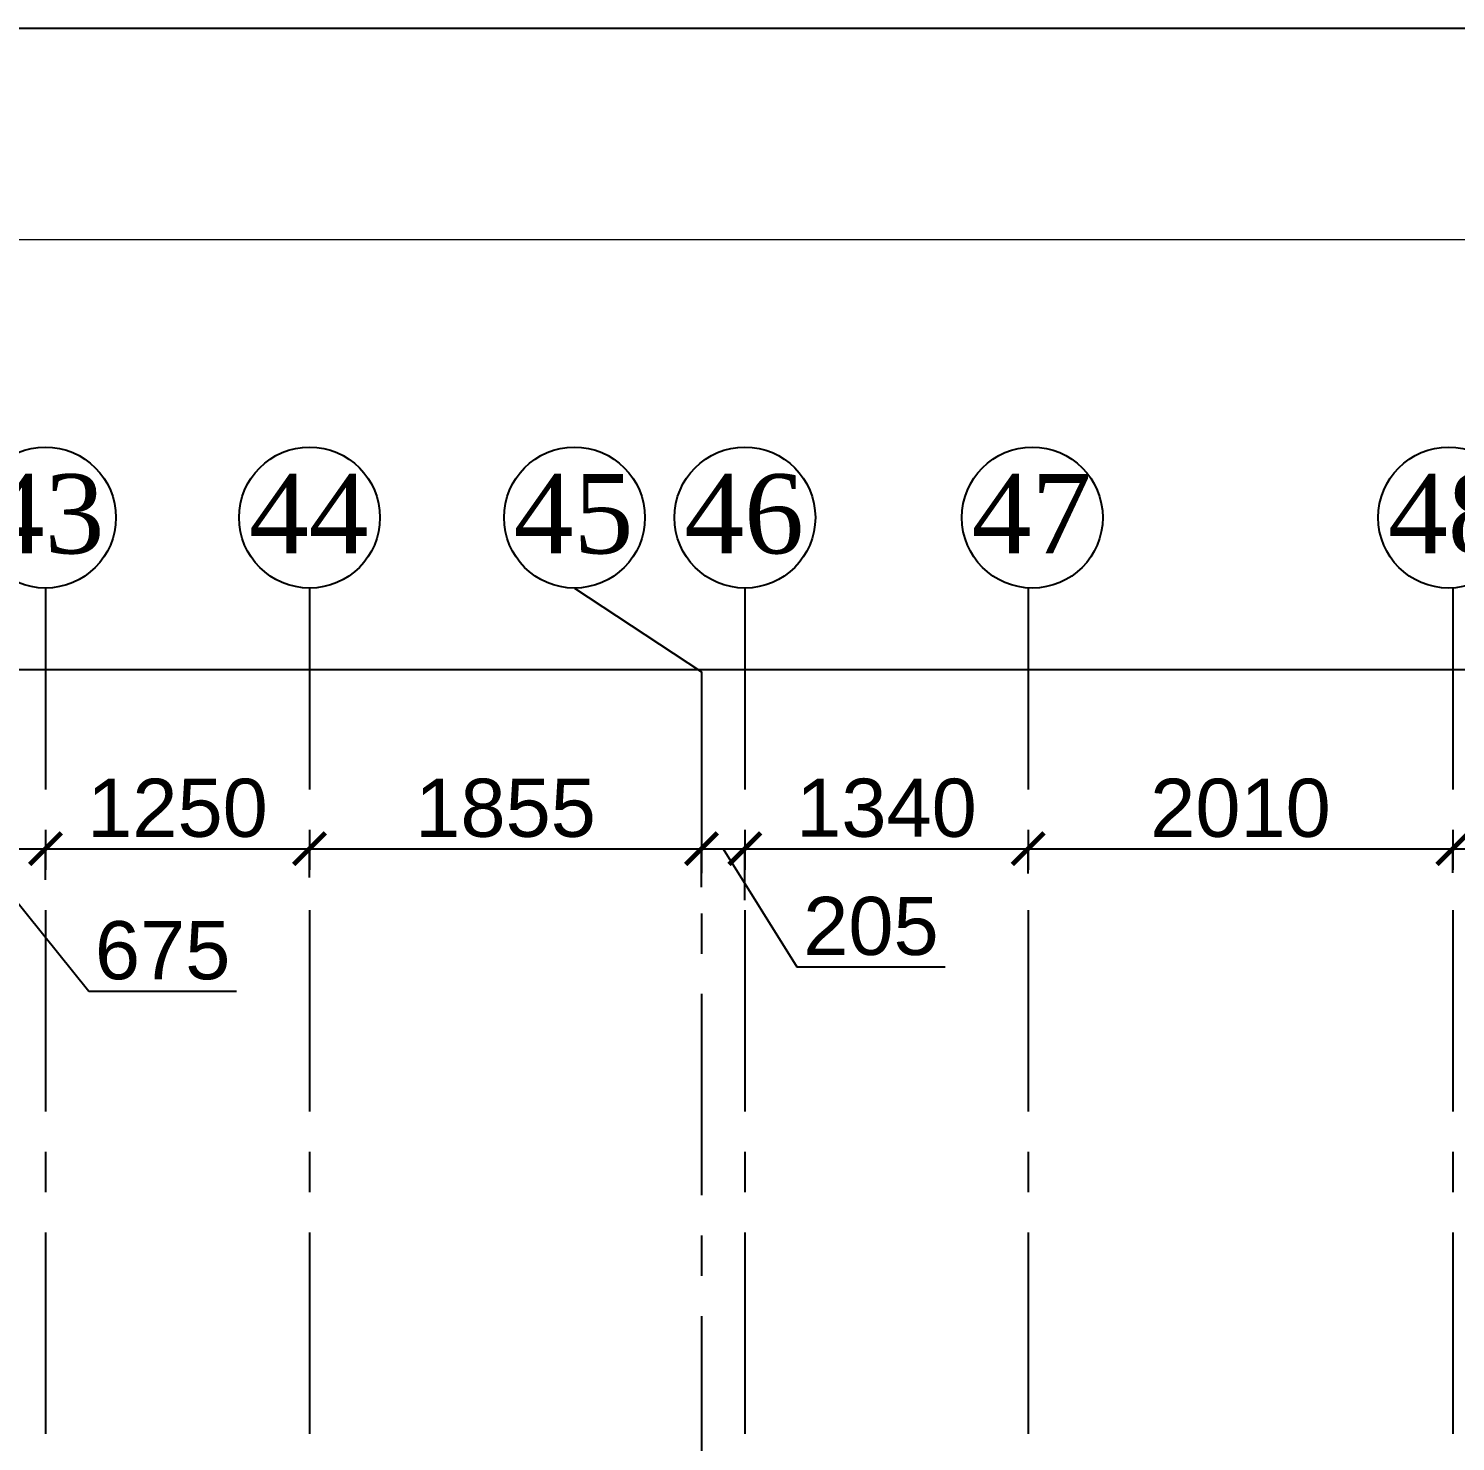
# Model space of a CAD drawing. Header units: inches. Extents: x 278200 to 407749, y -182622 to -96622.
# Drawn here: x 337759 to 344512, y -103306 to -96622 of the extents above; entities that cross this region are included whole.
import ezdxf

# ---------------------------------------------------------------- set-up
doc = ezdxf.new("R2010")
doc.units = ezdxf.units.IN
doc.header["$MEASUREMENT"] = 0
doc.linetypes.add('CENTER', pattern=[50.8, 31.75, -6.35, 6.35, -6.35])
for name, color, linetype in [('GIRD CIR', 1, 'Continuous'), ('GIRD TEXT', 4, 'Continuous'), ('GRID', 8, 'CENTER'), ('GRID DIM', 4, 'Continuous')]:
    doc.layers.add(name, color=color, linetype=linetype)
doc.layers.add('JKEC COLHAT', color=2, linetype='Continuous', lineweight=20)
doc.styles.add('T200', font='sanss___.ttf', dxfattribs={"height": 275})
doc.styles.add('T400', font='romantic.ttf')
doc.dimstyles.new('T 300', dxfattribs={"dimtxt": 275, "dimasz": 150, "dimexe": 1, "dimexo": 0, "dimgap": 50, "dimtad": 1, "dimdec": 0, "dimrnd": 5, "dimdsep": 46, "dimtxsty": 'T200', "dimblk": 'ARCHTICK', "dimcen": 2.5, "dimdle": 1, "dimclrd": 5, "dimclre": 253, "dimclrt": 4, "dimadec": 0, "dimazin": 0, "dimtfac": 1, "dimtdec": 0, "dimtmove": 2, "dimatfit": 3, "dimfxl": 0, "dimarcsym": 0})

# ---------------------------------------------------------------- blocks, each defined once
blk = doc.blocks.new('_ARCHTICK')
at = {"color": 0, "linetype": 'ByBlock', "const_width": 0.15}
blk.add_lwpolyline([(-0.5, -0.5), (0.5, 0.5)], dxfattribs=at)
blk = doc.blocks.new('*D74')
at = {"layer": 'Defpoints', "color": 0}
for p in [(366494.3, -99654.5), (283425.7, -99879.1, 14.7), (366494.3, -99879.1, 14.7)]:
    blk.add_point(p, dxfattribs=at)
at = {"layer": 'GRID DIM', "color": 5, "lineweight": -2}
blk.add_line((283424.7, -99654.5), (366495.3, -99654.5), dxfattribs=at)
at = {"layer": 'GRID DIM', "color": 253, "lineweight": -2}
for p, q in [((283425.7, -99879.1), (283425.7, -99653.5)), ((366494.3, -99879.1), (366494.3, -99653.5))]:
    blk.add_line(p, q, dxfattribs=at)
at = {"layer": 'GRID DIM', "color": 5, "lineweight": -2, "xscale": 150, "yscale": 150, "zscale": 150, "rotation": 180}
blk.add_blockref('_ARCHTICK', (283425.7, -99654.5), dxfattribs=at)
at = {"layer": 'GRID DIM', "color": 5, "lineweight": -2, "xscale": 150, "yscale": 150, "zscale": 150}
blk.add_blockref('_ARCHTICK', (366494.3, -99654.5), dxfattribs=at)
at = {"layer": 'GRID DIM', "color": 4, "insert": (324960, -99462.6), "char_height": 275, "attachment_point": 5, "style": 'T200'}
blk.add_mtext('83070', dxfattribs=at)
blk = doc.blocks.new('*D119')
at = {"layer": 'Defpoints', "color": 0}
for p in [(337839.3, -100501.8), (337164.3, -100649.4, 14.7), (337839.3, -100649.4, 14.7)]:
    blk.add_point(p, dxfattribs=at)
at = {"layer": 'GRID DIM', "color": 5, "lineweight": -2}
for p, q in [((337163.3, -100501.8), (337840.3, -100501.8)), ((337501.8, -100501.8), (338045.1, -101175.8)), ((338045.1, -101175.8), (338742.6, -101175.8))]:
    blk.add_line(p, q, dxfattribs=at)
at = {"layer": 'GRID DIM', "color": 253, "lineweight": -2}
for p, q in [((337164.3, -100649.4), (337164.3, -100500.8)), ((337839.3, -100649.4), (337839.3, -100500.8))]:
    blk.add_line(p, q, dxfattribs=at)
at = {"layer": 'GRID DIM', "color": 5, "lineweight": -2, "xscale": 150, "yscale": 150, "zscale": 150, "rotation": 180}
blk.add_blockref('_ARCHTICK', (337164.3, -100501.8), dxfattribs=at)
at = {"layer": 'GRID DIM', "color": 5, "lineweight": -2, "xscale": 150, "yscale": 150, "zscale": 150}
blk.add_blockref('_ARCHTICK', (337839.3, -100501.8), dxfattribs=at)
at = {"layer": 'GRID DIM', "color": 4, "insert": (338393.9, -100984), "char_height": 275, "attachment_point": 5, "style": 'T200'}
blk.add_mtext('675', dxfattribs=at)
blk = doc.blocks.new('*D120')
at = {"layer": 'Defpoints', "color": 0}
for p in [(339089.1, -100501.8), (337839.3, -100649.4, 14.7), (339089.1, -100638.2, 14.7)]:
    blk.add_point(p, dxfattribs=at)
at = {"layer": 'GRID DIM', "color": 5, "lineweight": -2}
blk.add_line((337838.3, -100501.8), (339090.1, -100501.8), dxfattribs=at)
at = {"layer": 'GRID DIM', "color": 253, "lineweight": -2}
for p, q in [((337839.3, -100649.4), (337839.3, -100500.8)), ((339089.1, -100638.2), (339089.1, -100500.8))]:
    blk.add_line(p, q, dxfattribs=at)
at = {"layer": 'GRID DIM', "color": 5, "lineweight": -2, "xscale": 150, "yscale": 150, "zscale": 150, "rotation": 180}
blk.add_blockref('_ARCHTICK', (337839.3, -100501.8), dxfattribs=at)
at = {"layer": 'GRID DIM', "color": 5, "lineweight": -2, "xscale": 150, "yscale": 150, "zscale": 150}
blk.add_blockref('_ARCHTICK', (339089.1, -100501.8), dxfattribs=at)
at = {"layer": 'GRID DIM', "color": 4, "insert": (338464.2, -100310.2), "char_height": 275, "attachment_point": 5, "style": 'T200'}
blk.add_mtext('1250', dxfattribs=at)
blk = doc.blocks.new('*D121')
at = {"layer": 'Defpoints', "color": 0}
for p in [(340944.3, -100501.8), (339089.1, -100638.2, 14.7), (340944.3, -100683.4, 14.7)]:
    blk.add_point(p, dxfattribs=at)
at = {"layer": 'GRID DIM', "color": 5, "lineweight": -2}
blk.add_line((339088.1, -100501.8), (340945.3, -100501.8), dxfattribs=at)
at = {"layer": 'GRID DIM', "color": 253, "lineweight": -2}
for p, q in [((339089.1, -100638.2), (339089.1, -100500.8)), ((340944.3, -100683.4), (340944.3, -100500.8))]:
    blk.add_line(p, q, dxfattribs=at)
at = {"layer": 'GRID DIM', "color": 5, "lineweight": -2, "xscale": 150, "yscale": 150, "zscale": 150, "rotation": 180}
blk.add_blockref('_ARCHTICK', (339089.1, -100501.8), dxfattribs=at)
at = {"layer": 'GRID DIM', "color": 5, "lineweight": -2, "xscale": 150, "yscale": 150, "zscale": 150}
blk.add_blockref('_ARCHTICK', (340944.3, -100501.8), dxfattribs=at)
at = {"layer": 'GRID DIM', "color": 4, "insert": (340016.7, -100310.2), "char_height": 275, "attachment_point": 5, "style": 'T200'}
blk.add_mtext('1855', dxfattribs=at)
blk = doc.blocks.new('*D122')
at = {"layer": 'Defpoints', "color": 0}
for p in [(341149.3, -100501.8), (340944.3, -100683.4, 14.7), (341149.3, -100745.5, 14.7)]:
    blk.add_point(p, dxfattribs=at)
at = {"layer": 'GRID DIM', "color": 5, "lineweight": -2}
for p, q in [((340943.3, -100501.8), (341150.3, -100501.8)), ((341046.8, -100501.8), (341395.2, -101060.8)), ((341395.2, -101060.8), (342096.1, -101060.8))]:
    blk.add_line(p, q, dxfattribs=at)
at = {"layer": 'GRID DIM', "color": 253, "lineweight": -2}
for p, q in [((340944.3, -100683.4), (340944.3, -100500.8)), ((341149.3, -100745.5), (341149.3, -100500.8))]:
    blk.add_line(p, q, dxfattribs=at)
at = {"layer": 'GRID DIM', "color": 5, "lineweight": -2, "xscale": 150, "yscale": 150, "zscale": 150, "rotation": 180}
blk.add_blockref('_ARCHTICK', (340944.3, -100501.8), dxfattribs=at)
at = {"layer": 'GRID DIM', "color": 5, "lineweight": -2, "xscale": 150, "yscale": 150, "zscale": 150}
blk.add_blockref('_ARCHTICK', (341149.3, -100501.8), dxfattribs=at)
at = {"layer": 'GRID DIM', "color": 4, "insert": (341745.6, -100869.1), "char_height": 275, "attachment_point": 5, "style": 'T200'}
blk.add_mtext('205', dxfattribs=at)
blk = doc.blocks.new('*D123')
at = {"layer": 'Defpoints', "color": 0}
for p in [(342489.3, -100501.8), (342489.3, -100618.8, 14.7), (341149.3, -100745.5, 14.7)]:
    blk.add_point(p, dxfattribs=at)
at = {"layer": 'GRID DIM', "color": 5, "lineweight": -2}
blk.add_line((341148.3, -100501.8), (342490.3, -100501.8), dxfattribs=at)
at = {"layer": 'GRID DIM', "color": 253, "lineweight": -2}
for p, q in [((341149.3, -100745.5), (341149.3, -100500.8)), ((342489.3, -100618.8), (342489.3, -100500.8))]:
    blk.add_line(p, q, dxfattribs=at)
at = {"layer": 'GRID DIM', "color": 5, "lineweight": -2, "xscale": 150, "yscale": 150, "zscale": 150, "rotation": 180}
blk.add_blockref('_ARCHTICK', (341149.3, -100501.8), dxfattribs=at)
at = {"layer": 'GRID DIM', "color": 5, "lineweight": -2, "xscale": 150, "yscale": 150, "zscale": 150}
blk.add_blockref('_ARCHTICK', (342489.3, -100501.8), dxfattribs=at)
at = {"layer": 'GRID DIM', "color": 4, "insert": (341819.3, -100310), "char_height": 275, "attachment_point": 5, "style": 'T200'}
blk.add_mtext('1340', dxfattribs=at)
blk = doc.blocks.new('*D124')
at = {"layer": 'Defpoints', "color": 0}
for p in [(344499.3, -100501.8), (342489.3, -100618.8, 14.7), (344499.3, -100615.5, 14.7)]:
    blk.add_point(p, dxfattribs=at)
at = {"layer": 'GRID DIM', "color": 5, "lineweight": -2}
blk.add_line((342488.3, -100501.8), (344500.3, -100501.8), dxfattribs=at)
at = {"layer": 'GRID DIM', "color": 253, "lineweight": -2}
for p, q in [((342489.3, -100618.8), (342489.3, -100500.8)), ((344499.3, -100615.5), (344499.3, -100500.8))]:
    blk.add_line(p, q, dxfattribs=at)
at = {"layer": 'GRID DIM', "color": 5, "lineweight": -2, "xscale": 150, "yscale": 150, "zscale": 150, "rotation": 180}
blk.add_blockref('_ARCHTICK', (342489.3, -100501.8), dxfattribs=at)
at = {"layer": 'GRID DIM', "color": 5, "lineweight": -2, "xscale": 150, "yscale": 150, "zscale": 150}
blk.add_blockref('_ARCHTICK', (344499.3, -100501.8), dxfattribs=at)
at = {"layer": 'GRID DIM', "color": 4, "insert": (343494.3, -100310.2), "char_height": 275, "attachment_point": 5, "style": 'T200'}
blk.add_mtext('2010', dxfattribs=at)
blk = doc.blocks.new('*D125')
at = {"layer": 'Defpoints', "color": 0}
for p in [(347719.3, -100501.8), (347719.3, -100604.8, 14.7), (344499.3, -100615.5, 14.7)]:
    blk.add_point(p, dxfattribs=at)
at = {"layer": 'GRID DIM', "color": 5, "lineweight": -2}
blk.add_line((344498.3, -100501.8), (347720.3, -100501.8), dxfattribs=at)
at = {"layer": 'GRID DIM', "color": 253, "lineweight": -2}
for p, q in [((344499.3, -100615.5), (344499.3, -100500.8)), ((347719.3, -100604.8), (347719.3, -100500.8))]:
    blk.add_line(p, q, dxfattribs=at)
at = {"layer": 'GRID DIM', "color": 5, "lineweight": -2, "xscale": 150, "yscale": 150, "zscale": 150, "rotation": 180}
blk.add_blockref('_ARCHTICK', (344499.3, -100501.8), dxfattribs=at)
at = {"layer": 'GRID DIM', "color": 5, "lineweight": -2, "xscale": 150, "yscale": 150, "zscale": 150}
blk.add_blockref('_ARCHTICK', (347719.3, -100501.8), dxfattribs=at)
at = {"layer": 'GRID DIM', "color": 4, "insert": (346109.3, -100310), "char_height": 275, "attachment_point": 5, "style": 'T200'}
blk.add_mtext('3220', dxfattribs=at)

msp = doc.modelspace()

# ---------------------------------------------------------------- linework, layer by layer
at = {"layer": 'Defpoints', "ltscale": 0.2}
msp.add_lwpolyline([(278199.9, -182621.9), (400199.9, -182621.9), (400199.9, -96621.9), (278199.9, -96621.9)], close=True, dxfattribs=at)
at = {"layer": 'GIRD CIR'}
for centre in [(337839.3, -98935.4, 14.7), (339089.1, -98935.4, 14.7), (340342.6, -98935.4, 14.7), (341149.3, -98935.4, 14.7), (342509.3, -98935.4, 14.7), (344479.3, -98935.4, 14.7)]:
    msp.add_circle(centre, 333.3, dxfattribs=at)
at = {"layer": 'GRID', "ltscale": 30}
for p, q in [((337839.3, -99268.8, 14.7), (337839.3, -130305.3, 14.7)), ((339089.1, -99268.8, 14.7), (339089.1, -130305.3, 14.7)), ((340342.6, -99268.8, 14.7), (340944.3, -99665, 14.7)), ((341149.3, -99268.8, 14.7), (341149.3, -130305.3, 14.7)), ((342489.3, -99268.8, 14.7), (342489.3, -130305.3, 14.7)), ((344499.3, -99268.8, 14.7), (344499.3, -130305.3, 14.7)), ((340944.3, -99665, 14.7), (340944.3, -130305.3, 14.7))]:
    msp.add_line(p, q, dxfattribs=at)
at = {"layer": 'JKEC COLHAT', "ltscale": 0.2}
msp.add_lwpolyline([(279199.9, -181621.9), (399199.9, -181621.9), (399199.9, -97621.9), (279199.9, -97621.9)], close=True, dxfattribs=at)

# ---------------------------------------------------------------- texts
at = {"layer": 'GIRD TEXT', "ltscale": 7, "style": 'T400'}
for s, p in [('43', (337552.3, -99104.8)), ('44', (338802.1, -99104.8)), ('45', (340055.6, -99104.8)), ('46', (340862.3, -99104.8)), ('47', (342222.3, -99104.8)), ('48', (344192.3, -99104.8))]:
    msp.add_text(s, height=375, dxfattribs=at).set_placement(p)

# ---------------------------------------------------------------- dimensions: what is measured, and where the dimension line sits
at = {"layer": 'GRID DIM'}
for base, p1, p2, picture, middle in [((366494.3, -99654.5), (283425.7, -99879.1, 14.7), (366494.3, -99879.1, 14.7), '*D74', (324960, -99462.6)), ((339089.1, -100501.8), (337839.3, -100649.4, 14.7), (339089.1, -100638.2, 14.7), '*D120', (338464.2, -100310.2)), ((340944.3, -100501.8), (339089.1, -100638.2, 14.7), (340944.3, -100683.4, 14.7), '*D121', (340016.7, -100310.2)), ((342489.3, -100501.8), (341149.3, -100745.5, 14.7), (342489.3, -100618.8, 14.7), '*D123', (341819.3, -100310)), ((344499.3, -100501.8), (342489.3, -100618.8, 14.7), (344499.3, -100615.5, 14.7), '*D124', (343494.3, -100310.2)), ((347719.3, -100501.8), (344499.3, -100615.5, 14.7), (347719.3, -100604.8, 14.7), '*D125', (346109.3, -100310))]:
    dim = msp.add_linear_dim(base=base, p1=p1, p2=p2, dimstyle='T 300', dxfattribs=at)
    dim.commit()
    dim.dimension.update_dxf_attribs({"geometry": picture, "text_midpoint": middle})
for base, p1, p2, picture, middle in [((337839.3, -100501.8), (337164.3, -100649.4, 14.7), (337839.3, -100649.4, 14.7), '*D119', (338095.1, -101175.8)), ((341149.3, -100501.8), (340944.3, -100683.4, 14.7), (341149.3, -100745.5, 14.7), '*D122', (341445.2, -101060.8))]:
    dim = msp.add_linear_dim(base=base, p1=p1, p2=p2, dimstyle='T 300', override={"dimtmove": 1}, dxfattribs=at)
    dim.commit()
    dim.dimension.update_dxf_attribs({"geometry": picture, "text_midpoint": middle, "dimtype": 160})

doc.saveas('drawing.dxf')
